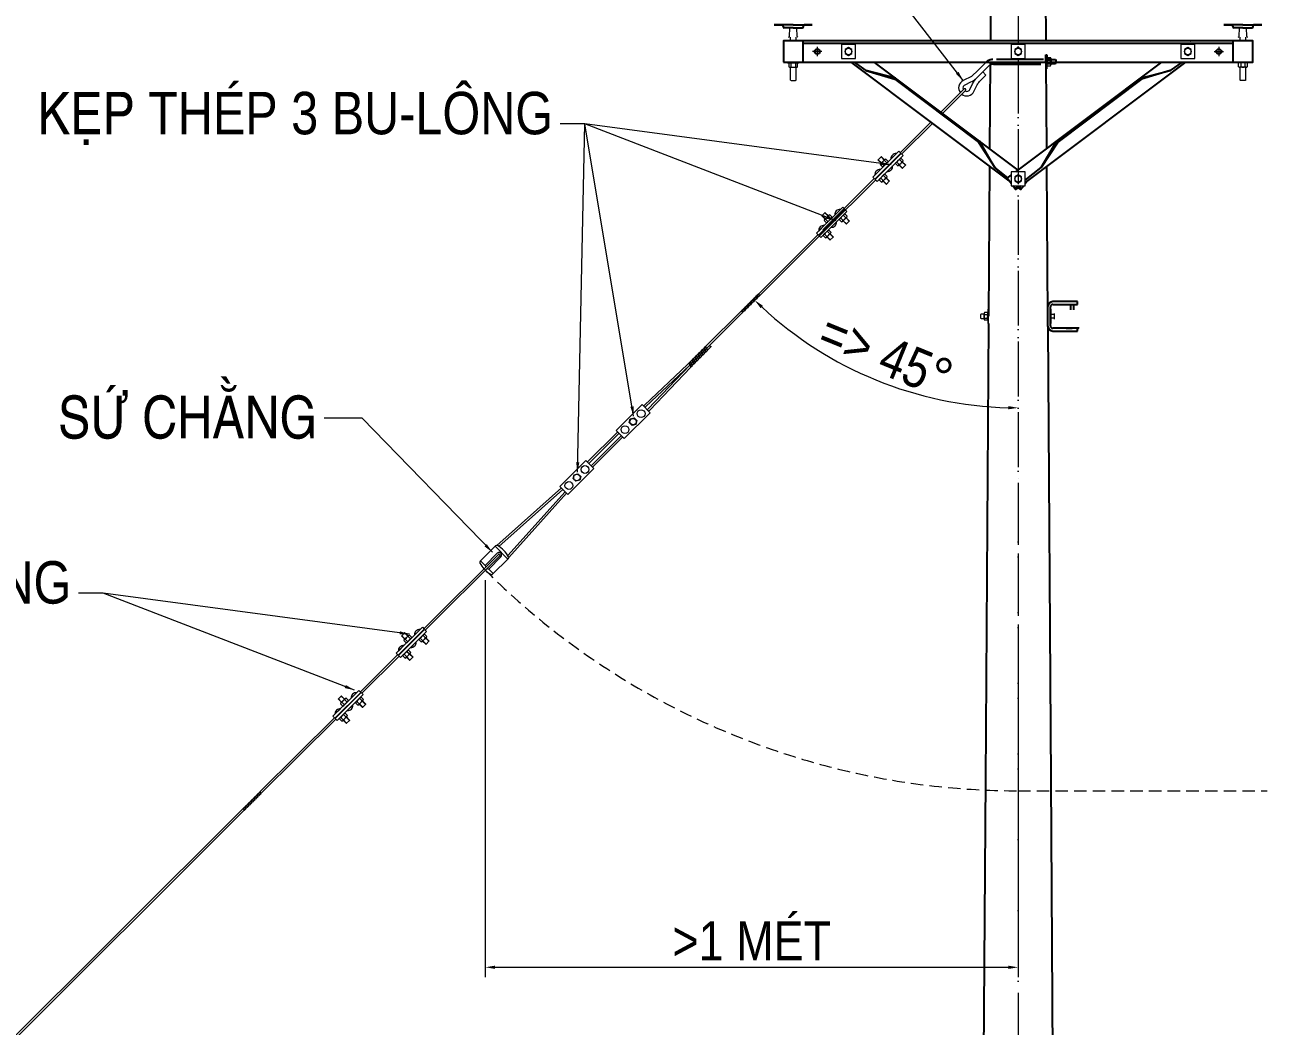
# Model space of a CAD drawing. Header units: millimetres. Extents: x -23083795 to 376618, y 113268 to 3804440.
# Drawn here: x 296974 to 298873, y 126188 to 127719 of the extents above; entities that cross this region are included whole.
import ezdxf

# ---------------------------------------------------------------- set-up
doc = ezdxf.new("R2010")
doc.units = ezdxf.units.MM
doc.header["$LTSCALE"] = 6
for name, pattern in [('ACAD_ISO02W100', [15, 12, -3]), ('ACAD_ISO10W100', [18, 12, -3, 0, -3]), ('HIDDEN2', [4.7625, 3.175, -1.5875])]:
    doc.linetypes.add(name, pattern=pattern)
for name, color, linetype, lineweight in [('Duongkhuat1', 3, 'ACAD_ISO02W100', 25), ('Netcoban', 4, 'Continuous', 25), ('NetminKhuat', 6, 'HIDDEN2', 0), ('Nettim', 1, 'ACAD_ISO10W100', 5), ('Netvua', 3, 'Continuous', 20)]:
    doc.layers.add(name, color=color, linetype=linetype, lineweight=lineweight)
doc.styles.get("Standard").update_dxf_attribs({"font": 'VHELVCN_1.TTF', "height": 60})
doc.dimstyles.new('ISO-15', dxfattribs={"dimtxt": 2.5, "dimasz": 15, "dimexe": 15, "dimexo": 15, "dimgap": 10, "dimtad": 1, "dimtoh": 1, "dimdec": 0, "dimlfac": 0.5, "dimrnd": 1, "dimtxsty": 'Standard', "dimcen": 25, "dimclrd": 7, "dimclre": 7, "dimadec": 0, "dimazin": 0, "dimtfac": 1, "dimtdec": 0, "dimtmove": 0, "dimatfit": 3, "dimfxl": 1, "dimlwd": 0, "dimlwe": 0, "dimarcsym": 0})

# ---------------------------------------------------------------- blocks, each defined once
blk = doc.blocks.new('*D289')
at = {"layer": 'Defpoints', "color": 0, "transparency": 16777216}
for p in [(298357.7, 127571.1), (298492.5, 127311), (298071.4, 127279.2), (298208.2, 127208.7), (298492.5, 127132.2)]:
    blk.add_point(p, dxfattribs=at)
at = {"layer": 'Netcoban', "color": 7, "lineweight": 0, "transparency": 16777216}
blk.add_arc((298492.5, 127708.6), 575.1, 227.0517, 268.5055, dxfattribs=at)
at = {"layer": 'Netcoban', "color": 7, "transparency": 16777216}
for points in [[(298099, 127285.8), (298102.4, 127289.5), (298089.8, 127298)], [(298477.5, 127136.2), (298477.5, 127131.2), (298492.5, 127133.5)]]:
    blk.add_solid(points, dxfattribs=at)
at = {"layer": 'Netcoban', "color": 0, "transparency": 16777216, "insert": (298290.4, 127213.8), "char_height": 60, "attachment_point": 5, "rotation": 337.7786}
blk.add_mtext('=> 45{\\fHelvetica Condensed|b0|i0|c0|p34;°}', dxfattribs=at)
blk = doc.blocks.new('*D290')
at = {"layer": 'Defpoints', "color": 0, "transparency": 16777216}
for p in [(297678, 126885.3), (298492.5, 126773.3), (298492.5, 126278.4)]:
    blk.add_point(p, dxfattribs=at)
at = {"layer": 'Netcoban', "color": 7, "lineweight": 0, "transparency": 16777216}
for p, q in [((297678, 126870.3), (297678, 126263.4)), ((298492.5, 126758.3), (298492.5, 126263.4)), ((297693, 126278.4), (298477.5, 126278.4))]:
    blk.add_line(p, q, dxfattribs=at)
at = {"layer": 'Netcoban', "color": 7, "transparency": 16777216}
for points in [[(297693, 126280.9), (297693, 126275.9), (297678, 126278.4)], [(298477.5, 126280.9), (298477.5, 126275.9), (298492.5, 126278.4)]]:
    blk.add_solid(points, dxfattribs=at)
at = {"layer": 'Netcoban', "color": 0, "transparency": 16777216, "insert": (298085.3, 126318.8), "char_height": 60, "attachment_point": 5}
blk.add_mtext('>1 MEÙT', dxfattribs=at)

msp = doc.modelspace()

# ---------------------------------------------------------------- linework, layer by layer
at = {"layer": 'Duongkhuat1'}
for p, q in [((298536.46893, 127666.94186), (298536.46893, 127662.51222)), ((298536.93212, 127668.43939), (298542.00236, 127668.43939)), ((298536.93212, 127665.44434), (298542.00236, 127665.44434)), ((298542.46554, 127666.94186), (298542.46554, 127661.79678))]:
    msp.add_line(p, q, dxfattribs=at)
for points in [[(298531.58313, 127665.90362), (298454.00256, 127665.90362, 0.1880429262), (298443.46873, 127661.79678, 0.1880429262)], [(298449.87674, 127657.71152, -0.1208314494), (298455.07694, 127658.98684), (298531.78306, 127658.98684)]]:
    msp.add_lwpolyline(points, format="xyb", dxfattribs=at)
for points in [[(298535.17203, 127661.79678), (298535.17203, 127673.25675), (298536.46893, 127673.25675), (298536.46893, 127661.79678)], [(298542.46554, 127665.90362), (298549.47756, 127665.90362), (298550.16924, 127665.21194), (298550.16924, 127661.79678)]]:
    msp.add_lwpolyline(points, dxfattribs=at)
for centre, radius, start, end in [((298539.12135, 127666.94186), 2.65242, 145.62619044, 214.37380956), ((298546.38382, 127662.44928), 9.91489, 162.41763101, 183.77338203), ((298539.81313, 127666.94186), 2.65242, 325.62619044, 34.37380956), ((298532.55066, 127662.44928), 9.91489, 356.22661797, 17.58236899)]:
    msp.add_arc(centre, radius, start, end, dxfattribs=at)
at = {"layer": 'Netcoban'}
for p, q in [((298451.43575, 127891.56367), (298450.12012, 127694.2192)), ((298533.57255, 127891.56367), (298534.88818, 127694.2192)), ((298148.82649, 127718.86679), (298119.86246, 127718.86679)), ((298119.86246, 127718.86679), (298132.39913, 127718.86679)), ((298133.26373, 127716.273), (298133.26373, 127718.86679)), ((298148.82649, 127718.86679), (298177.79052, 127718.86679)), ((298164.38926, 127716.273), (298164.38926, 127718.86679)), ((298177.79052, 127718.86679), (298165.25385, 127718.86679)), ((298807.21779, 127718.86679), (298819.75445, 127718.86679)), ((298836.18181, 127718.86679), (298807.21779, 127718.86679)), ((298820.61905, 127716.273), (298820.61905, 127718.86679)), ((298836.18181, 127718.86679), (298865.14584, 127718.86679)), ((298851.74458, 127716.273), (298851.74458, 127718.86679)), ((298865.14584, 127718.86679), (298852.60917, 127718.86679)), ((298148.82649, 127714.5438), (298134.99293, 127714.5438)), ((298148.82649, 127714.5438), (298162.66006, 127714.5438)), ((298836.18181, 127714.5438), (298822.34825, 127714.5438)), ((298836.18181, 127714.5438), (298850.01538, 127714.5438)), ((298163.95696, 127661.79678), (298163.95696, 127694.2192)), ((298163.95696, 127690.76081), (298821.05135, 127690.76081)), ((298821.05135, 127661.79678), (298821.05135, 127694.2192)), ((298241.70669, 127661.79678), (298259.9326, 127648.90689)), ((298449.90398, 127661.79678), (298449.02262, 127529.59395)), ((298535.10433, 127661.79678), (298535.98569, 127529.59395)), ((298743.30162, 127661.79678), (298725.07571, 127648.90689)), ((298448.84339, 127502.70969), (298447.3145, 127273.37618)), ((298476.91086, 127485.28784), (298457.06091, 127501.06065)), ((298503.31163, 127481.48501), (298527.94739, 127501.06065)), ((298536.16491, 127502.70969), (298537.6938, 127273.37618)), ((298487.31657, 127468.7753), (298492.21297, 127472.66599)), ((298497.69174, 127468.7753), (298494.40318, 127471.3884)), ((298537.6938, 127288.07434), (298537.6938, 127258.67801)), ((298542.01679, 127258.67801), (298542.01679, 127288.07434)), ((298583.08519, 127295.85572), (298545.47518, 127295.85572)), ((298545.47518, 127291.53273), (298583.08519, 127291.53273)), ((298583.08519, 127291.53273), (298583.08519, 127295.85572)), ((298583.08519, 127291.53273), (298583.08519, 127292.82963)), ((298447.24245, 127262.5687), (298442.59437, 126565.35624)), ((298537.80035, 127257.39476), (298542.41394, 126565.35624)), ((298583.08519, 127255.21962), (298545.47518, 127255.21962)), ((298545.47518, 127250.89663), (298583.08519, 127250.89663)), ((298565.79324, 127255.65192), (298565.79324, 127256.66517)), ((298566.22553, 127255.21962), (298575.30381, 127255.21962)), ((298584.38209, 127255.21962), (298575.30381, 127255.21962)), ((298583.08519, 127250.89663), (298583.08519, 127255.21962)), ((298583.08519, 127255.21962), (298583.08519, 127253.92273)), ((298584.81439, 127255.65192), (298584.81439, 127256.66517)), ((298442.59437, 126565.35624), (298416.85184, 122703.97634)), ((298542.41394, 126565.35624), (298568.15647, 122703.97634))]:
    msp.add_line(p, q, dxfattribs=at)
msp.add_lwpolyline([(298133.69603, 127661.79678), (298851.31228, 127661.79678), (298851.31228, 127694.2192), (298133.69603, 127694.2192)], close=True, dxfattribs=at)
for points in [[(298229.5223, 127694.2192), (298229.2341, 127694.43535), (298229.07199, 127694.2192)], [(298755.48601, 127694.2192), (298755.77421, 127694.43535), (298755.93632, 127694.2192)], [(298236.72728, 127661.79678), (298478.60883, 127480.38561)], [(298492.50415, 127496.98281), (298272.75219, 127661.79678)], [(298488.90166, 127494.28094), (298712.25612, 127661.79678)], [(298748.28103, 127661.79678), (298503.31163, 127478.06973)], [(298305.31871, 127637.37189), (298259.9326, 127648.90689), (298304.02181, 127635.64269), (298431.9823, 127539.67233), (298457.06091, 127501.06065), (298433.2792, 127541.40152)], [(298679.6896, 127637.37189), (298725.07571, 127648.90689), (298680.98649, 127635.64269), (298553.02601, 127539.67233), (298527.94739, 127501.06065), (298551.72911, 127541.40152)], [(298481.69668, 127476.26848), (298475.6445, 127484.33806), (298481.69668, 127488.8772)], [(298496.10665, 127472.66599), (298488.61346, 127467.0461), (298484.39855, 127472.66599)], [(298492.50415, 127469.96412), (298496.39484, 127467.0461), (298500.60976, 127472.66599)], [(298503.31163, 127476.26848), (298506.39948, 127480.38561)], [(298572.71002, 127291.53273), (298572.71002, 127283.33536)], [(298577.89761, 127283.33536), (298577.89761, 127291.53273)]]:
    msp.add_lwpolyline(points, dxfattribs=at)
for centre in [(298185.5719, 127678.00799), (298799.4364, 127678.00799)]:
    msp.add_circle(centre, 3.89069, dxfattribs=at)
for centre, radius, start, end in [((298134.99293, 127716.273), 1.7292, 180, 270), ((298162.66006, 127716.273), 1.7292, 270, 0), ((298822.34825, 127716.273), 1.7292, 180, 270), ((298850.01538, 127716.273), 1.7292, 270, 0), ((298545.47518, 127288.07434), 7.78138, 90, 180), ((298545.47518, 127288.07434), 3.45839, 90, 180), ((298545.47518, 127258.67801), 7.78138, 180, 270), ((298545.47518, 127258.67801), 3.45839, 180, 270), ((298566.22553, 127255.65192), 0.4323, 180, 270), ((298584.38209, 127255.65192), 0.4323, 270, 0)]:
    msp.add_arc(centre, radius, start, end, dxfattribs=at)
at = {"layer": 'NetminKhuat'}
msp.add_line((298492.50415, 126548.21527), (298873.2558, 126548.21527), dxfattribs=at)
msp.add_arc((298492.50415, 127700.78114), 1152.56586, 224.89811923, 270, dxfattribs=at)
at = {"layer": 'Nettim'}
for p, q in [((298492.50415, 128099.7869), (298492.50415, 126522.13251)), ((298492.50415, 127979.74282), (298492.50415, 127022.30243)), ((298192.73572, 127678.00799), (298178.40809, 127678.00799)), ((298185.5719, 127685.1718), (298185.5719, 127670.84417)), ((298792.27259, 127678.00799), (298806.60022, 127678.00799)), ((298799.4364, 127685.1718), (298799.4364, 127670.84417)), ((298492.50415, 126995.93219), (298492.50415, 122478.02043))]:
    msp.add_line(p, q, dxfattribs=at)
at = {"layer": 'Netvua'}
for p, q in [((298142.99185, 127701.18871), (298143.39523, 127714.5438)), ((298144.5035, 127694.2192), (298144.5035, 127699.93096)), ((298153.14948, 127694.2192), (298153.14948, 127699.93096)), ((298154.66114, 127701.18871), (298154.25775, 127714.5438)), ((298830.34717, 127701.18871), (298830.75055, 127714.5438)), ((298831.85883, 127694.2192), (298831.85883, 127699.93096)), ((298840.5048, 127694.2192), (298840.5048, 127699.93096)), ((298842.01646, 127701.18871), (298841.61308, 127714.5438)), ((298142.13058, 127660.06758), (298142.13058, 127654.88)), ((298143.80456, 127660.93218), (298153.84843, 127660.93218)), ((298145.47854, 127654.88), (298145.47854, 127660.06758)), ((298152.17445, 127660.06758), (298152.17445, 127654.88)), ((298155.5224, 127654.88), (298155.5224, 127660.06758)), ((298536.46893, 127661.79678), (298536.46893, 127657.9567)), ((298536.93212, 127659.45423), (298542.00236, 127659.45423)), ((298542.46554, 127661.79678), (298542.46554, 127657.9567)), ((298829.4859, 127654.88), (298829.4859, 127660.06758)), ((298841.20375, 127660.93218), (298831.15988, 127660.93218)), ((298832.83386, 127660.06758), (298832.83386, 127654.88)), ((298839.52977, 127654.88), (298839.52977, 127660.06758)), ((298842.87773, 127660.06758), (298842.87773, 127654.88)), ((298143.80456, 127654.0154), (298153.84843, 127654.0154)), ((298144.5035, 127634.56195), (298144.5035, 127654.0154)), ((298153.14948, 127634.56195), (298153.14948, 127654.0154)), ((298443.38653, 127642.17028), (298438.49562, 127647.06119)), ((298536.93212, 127656.45917), (298542.00236, 127656.45917)), ((298841.20375, 127654.0154), (298831.15988, 127654.0154)), ((298831.85883, 127634.56195), (298831.85883, 127654.0154)), ((298840.5048, 127634.56195), (298840.5048, 127654.0154)), ((298144.5035, 127634.56195), (298145.3681, 127633.69735)), ((298145.3681, 127633.69735), (298152.28489, 127633.69735)), ((298153.14948, 127634.56195), (298152.28489, 127633.69735)), ((298374.57722, 127585.42801), (298410.14638, 127620.85171)), ((298831.85883, 127634.56195), (298832.72342, 127633.69735)), ((298839.64021, 127633.69735), (298832.72342, 127633.69735)), ((298840.5048, 127634.56195), (298839.64021, 127633.69735)), ((298412.28176, 127618.70756), (298377.02339, 127583.59338)), ((298312.34801, 127523.45328), (298359.10181, 127570.01588)), ((298361.54798, 127568.18125), (298314.48339, 127521.30913)), ((298270.31836, 127486.01497), (298310.1383, 127525.67207)), ((298310.1383, 127525.67207), (298313.18884, 127522.609)), ((298313.18884, 127522.609), (298273.36891, 127482.9519)), ((298273.81138, 127482.50762), (298313.63131, 127522.16471)), ((298316.68186, 127519.10164), (298276.86192, 127479.44455)), ((298278.70897, 127512.06458), (298278.71022, 127512.67594)), ((298283.324, 127507.4306), (298278.70897, 127512.06458)), ((298278.71022, 127512.67594), (298282.99852, 127516.9467)), ((298278.71022, 127512.67594), (298283.63031, 127507.73565)), ((298288.9577, 127513.04125), (298282.59122, 127506.70081)), ((298283.60988, 127516.94545), (298282.99852, 127516.9467)), ((298282.99852, 127516.9467), (298287.91861, 127512.00641)), ((298283.60988, 127516.94545), (298288.22492, 127512.31147)), ((298287.557, 127503.83682), (298283.97915, 127507.42936)), ((298293.18924, 127508.79233), (298286.82277, 127502.45189)), ((298291.80131, 127508.06378), (298288.22347, 127511.65632)), ((298293.92347, 127510.17726), (298290.34563, 127513.7698)), ((298304.94206, 127506.75615), (298308.51991, 127503.16361)), ((298305.67629, 127508.14108), (298312.04277, 127514.48152)), ((298307.06422, 127508.86963), (298310.64207, 127505.27709)), ((298309.90784, 127503.89216), (298316.27432, 127510.2326)), ((298311.30854, 127513.09659), (298314.88639, 127509.50405)), ((298313.4307, 127515.21007), (298317.00854, 127511.61753)), ((298313.63131, 127522.16471), (298316.68186, 127519.10164)), ((298320.15532, 127504.25747), (298315.23523, 127509.19776)), ((298315.54154, 127509.50281), (298320.15657, 127504.86883)), ((298281.94036, 127497.58944), (298273.45173, 127489.13552)), ((298281.05636, 127483.62184), (298287.42284, 127489.96228)), ((298285.43484, 127501.72334), (298281.85699, 127505.31588)), ((298286.68861, 127488.57734), (298290.26646, 127484.9848)), ((298288.81077, 127490.69082), (298292.38862, 127487.09828)), ((298292.30525, 127494.82472), (298300.79388, 127503.27864)), ((298315.25565, 127499.98796), (298310.64062, 127504.62194)), ((298315.86702, 127499.9867), (298310.94693, 127504.92699)), ((298315.25565, 127499.98796), (298315.86702, 127499.9867)), ((298320.15532, 127504.25747), (298315.86702, 127499.9867)), ((298320.15657, 127504.86883), (298320.15532, 127504.25747)), ((298194.0511, 127405.65139), (298272.52245, 127483.80184)), ((298274.65783, 127481.65769), (298196.19313, 127403.51385)), ((298273.36891, 127482.9519), (298270.31836, 127486.01497)), ((298276.86192, 127479.44455), (298273.81138, 127482.50762)), ((298280.32214, 127482.2369), (298283.89998, 127478.64436)), ((298282.44429, 127484.35038), (298286.02214, 127480.75784)), ((298285.28791, 127479.37291), (298291.65439, 127485.71335)), ((298290.63573, 127475.46871), (298286.02069, 127480.10269)), ((298291.24709, 127475.46746), (298286.327, 127480.40775)), ((298295.53539, 127479.73822), (298290.6153, 127484.67851)), ((298290.63573, 127475.46871), (298291.24709, 127475.46746)), ((298290.92161, 127484.98357), (298295.53664, 127480.34958)), ((298295.53539, 127479.73822), (298291.24709, 127475.46746)), ((298295.53664, 127480.34958), (298295.53539, 127479.73822)), ((298184.55235, 127400.5997), (298224.37229, 127440.25679)), ((298227.42283, 127437.19372), (298187.6029, 127397.53663)), ((298188.04536, 127397.09234), (298227.8653, 127436.74943)), ((298230.91584, 127433.68636), (298191.09591, 127394.02927)), ((298192.94421, 127427.26066), (298197.23251, 127431.53143)), ((298197.84387, 127431.53018), (298197.23251, 127431.53143)), ((298197.23251, 127431.53143), (298202.1526, 127426.59114)), ((298197.84387, 127431.53018), (298202.4589, 127426.89619)), ((298224.37229, 127440.25679), (298227.42283, 127437.19372)), ((298227.8653, 127436.74943), (298230.91584, 127433.68636)), ((298196.17435, 127412.17417), (298187.68571, 127403.72025)), ((298192.94296, 127426.6493), (298192.94421, 127427.26066)), ((298197.55799, 127422.01532), (298192.94296, 127426.6493)), ((298192.94421, 127427.26066), (298197.8643, 127422.32037)), ((298199.66883, 127416.30806), (298196.09098, 127419.9006)), ((298203.19168, 127427.62598), (298196.82521, 127421.28554)), ((298201.79099, 127418.42154), (298198.21314, 127422.01408)), ((298207.42323, 127423.37705), (298201.05676, 127417.03661)), ((298206.0353, 127422.6485), (298202.45746, 127426.24104)), ((298208.15746, 127424.76198), (298204.57961, 127428.35452)), ((298206.53924, 127409.40944), (298215.02787, 127417.86336)), ((298219.17605, 127421.34087), (298222.7539, 127417.74833)), ((298219.91028, 127422.72581), (298226.27675, 127429.06624)), ((298221.29821, 127423.45435), (298224.87606, 127419.86181)), ((298224.14183, 127418.47688), (298230.5083, 127424.81732)), ((298229.48964, 127414.57268), (298224.87461, 127419.20666)), ((298230.101, 127414.57143), (298225.18092, 127419.51172)), ((298225.54253, 127427.68131), (298229.12037, 127424.08877)), ((298227.66469, 127429.79479), (298231.24253, 127426.20225)), ((298234.3893, 127418.84219), (298229.46922, 127423.78248)), ((298229.48964, 127414.57268), (298230.101, 127414.57143)), ((298229.77552, 127424.08754), (298234.39056, 127419.45355)), ((298234.3893, 127418.84219), (298230.101, 127414.57143)), ((298234.39056, 127419.45355), (298234.3893, 127418.84219)), ((298095.43509, 127307.4244), (298186.76357, 127398.3794)), ((298097.00738, 127304.71829), (298196.1942, 127403.4995)), ((298187.6029, 127397.53663), (298184.55235, 127400.5997)), ((298191.09591, 127394.02927), (298188.04536, 127397.09234)), ((298194.55612, 127396.82163), (298198.13397, 127393.22909)), ((298195.29035, 127398.20656), (298201.65683, 127404.547)), ((298196.67828, 127398.93511), (298200.25613, 127395.34257)), ((298199.5219, 127393.95763), (298205.88838, 127400.29807)), ((298204.86971, 127390.05343), (298200.25468, 127394.68742)), ((298205.48108, 127390.05218), (298200.56099, 127394.99247)), ((298200.9226, 127403.16207), (298204.50045, 127399.56953)), ((298203.04476, 127405.27555), (298206.62261, 127401.68301)), ((298209.76938, 127394.32295), (298204.84929, 127399.26324)), ((298205.1556, 127399.56829), (298209.77063, 127394.93431)), ((298209.76938, 127394.32295), (298205.48108, 127390.05218)), ((298209.77063, 127394.93431), (298209.76938, 127394.32295)), ((298204.86971, 127390.05343), (298205.48108, 127390.05218)), ((298083.94857, 127295.98485), (298085.93977, 127297.96791)), ((298085.92348, 127297.99625), (298087.45963, 127295.32293)), ((298086.24587, 127298.27276), (298088.23707, 127300.25582)), ((298086.29831, 127298.21163), (298087.83445, 127295.53832)), ((298089.80936, 127297.54971), (298087.81816, 127295.56666)), ((298088.22079, 127300.28416), (298089.75693, 127297.61084)), ((298088.54318, 127300.56067), (298090.53437, 127302.54373)), ((298088.59561, 127300.49954), (298090.13175, 127297.82623)), ((298092.10667, 127299.83762), (298090.11547, 127297.85457)), ((298090.51809, 127302.57207), (298092.05423, 127299.89875)), ((298090.84048, 127302.84858), (298092.83168, 127304.83164)), ((298090.89291, 127302.78745), (298092.42906, 127300.11413)), ((298094.40397, 127302.12553), (298092.41277, 127300.14248)), ((298092.81539, 127304.85998), (298094.35154, 127302.18666)), ((298093.13778, 127305.13649), (298095.12898, 127307.11955)), ((298093.13778, 127305.13649), (298095.12898, 127307.11955)), ((298093.19022, 127305.07536), (298094.72636, 127302.40204)), ((298096.70127, 127304.41344), (298094.71008, 127302.43038)), ((298095.1127, 127307.14789), (298096.64884, 127304.47457)), ((298095.48752, 127307.36327), (298097.02367, 127304.68995)), ((298014.70286, 127227.02232), (298069.85864, 127281.95254)), ((298016.28036, 127224.30714), (298071.43905, 127279.24026)), ((298069.84235, 127281.98089), (298071.3785, 127279.30757)), ((298070.16475, 127282.2574), (298072.15594, 127284.24045)), ((298070.21718, 127282.19627), (298071.75332, 127279.52295)), ((298073.72824, 127281.53435), (298071.73704, 127279.55129)), ((298073.72824, 127281.53435), (298071.73704, 127279.55129)), ((298072.13966, 127284.26879), (298073.6758, 127281.59548)), ((298072.46205, 127284.54531), (298074.45325, 127286.52836)), ((298072.51448, 127284.48418), (298074.05063, 127281.81086)), ((298076.02554, 127283.82226), (298074.03434, 127281.8392)), ((298074.43696, 127286.5567), (298075.97311, 127283.88339)), ((298074.75935, 127286.83322), (298076.75055, 127288.81627)), ((298074.81179, 127286.77209), (298076.34793, 127284.09877)), ((298078.32284, 127286.11017), (298076.33165, 127284.12711)), ((298076.73427, 127288.84461), (298078.27041, 127286.1713)), ((298077.05666, 127289.12113), (298079.04785, 127291.10418)), ((298077.10909, 127289.05999), (298078.64523, 127286.38668)), ((298080.62015, 127288.39808), (298078.62895, 127286.41502)), ((298079.03157, 127291.13252), (298080.56771, 127288.45921)), ((298079.35396, 127291.40904), (298081.34516, 127293.39209)), ((298079.40639, 127291.3479), (298080.94254, 127288.67459)), ((298082.91745, 127290.68598), (298080.92625, 127288.70293)), ((298081.32887, 127293.42043), (298082.86502, 127290.74712)), ((298081.65126, 127293.69695), (298083.64246, 127295.68)), ((298081.7037, 127293.63581), (298083.23984, 127290.9625)), ((298085.21475, 127292.97389), (298083.22356, 127290.99084)), ((298083.62618, 127295.70834), (298085.16232, 127293.03503)), ((298084.001, 127295.92372), (298085.53715, 127293.25041)), ((298087.51206, 127295.2618), (298085.52086, 127293.27875)), ((298445.58531, 127279.36629), (298440.91648, 127279.36629)), ((298435.93063, 127276.83457), (298435.23895, 127276.14289)), ((298435.93063, 127269.91779), (298435.23895, 127270.60946)), ((298440.48418, 127268.8836), (298440.48418, 127277.86876)), ((298440.91648, 127276.37123), (298445.58531, 127276.37123)), ((298440.91648, 127270.38112), (298440.91648, 127270.38112)), ((298440.91648, 127270.38112), (298445.58531, 127270.38112)), ((298445.58531, 127267.38607), (298440.91648, 127267.38607)), ((298446.01761, 127268.8836), (298446.01761, 127277.86876)), ((298547.63668, 127276.37123), (298543.31369, 127276.37123)), ((298547.63668, 127270.38112), (298543.31369, 127270.38112)), ((298547.63668, 127270.38112), (298547.63668, 127270.38112)), ((298548.06898, 127268.8836), (298548.06898, 127277.86876)), ((298007.81095, 127220.15859), (298009.80214, 127222.14165)), ((298009.78586, 127222.16999), (298012.89471, 127216.75973)), ((298010.10825, 127222.4465), (298012.09945, 127224.42956)), ((298010.16068, 127222.38537), (298013.26954, 127216.97511)), ((298011.68576, 127219.73133), (298013.66595, 127221.70342)), ((298012.08316, 127224.4579), (298015.19202, 127219.04764)), ((298012.40555, 127224.73441), (298014.39675, 127226.71747)), ((298012.45799, 127224.67328), (298015.56684, 127219.26302)), ((298013.98306, 127222.01923), (298015.96325, 127223.99133)), ((298014.38047, 127226.74581), (298017.48932, 127221.33555)), ((298014.75529, 127226.96119), (298017.86414, 127221.55093)), ((298017.8397, 127221.59347), (298022.98606, 127226.71879)), ((297989.43252, 127201.85532), (297991.42371, 127203.83837)), ((297991.40743, 127203.86671), (297994.51628, 127198.45645)), ((297991.72982, 127204.14323), (297993.72102, 127206.12628)), ((297991.78225, 127204.0821), (297994.8911, 127198.67184)), ((297993.30732, 127201.42805), (297995.28752, 127203.40015)), ((297993.70473, 127206.15462), (297996.81358, 127200.74436)), ((297994.02712, 127206.43114), (297996.01832, 127208.41419)), ((297994.07956, 127206.37001), (297997.18841, 127200.95975)), ((297995.60463, 127203.71596), (297997.58482, 127205.68805)), ((297996.00204, 127208.44253), (297999.11089, 127203.03227)), ((297996.32443, 127208.71905), (297998.31563, 127210.7021)), ((297996.37686, 127208.65792), (297999.48571, 127203.24765)), ((297997.16396, 127201.00229), (297999.14432, 127202.97455)), ((297997.90193, 127206.00387), (297999.88212, 127207.97596)), ((297998.29934, 127210.73044), (298001.40819, 127205.32018)), ((297998.62173, 127211.00696), (298000.61293, 127212.99001)), ((297998.67416, 127210.94582), (298001.78302, 127205.53556)), ((297999.46127, 127203.2902), (298001.44162, 127205.26246)), ((298000.19924, 127208.29178), (298002.17943, 127210.26387)), ((298000.59664, 127213.01835), (298003.7055, 127207.60809)), ((298000.91904, 127213.29487), (298002.91023, 127215.27792)), ((298000.97147, 127213.23373), (298004.08032, 127207.82347)), ((298001.75857, 127205.57811), (298003.73893, 127207.55036)), ((298002.49654, 127210.57969), (298004.47673, 127212.55178)), ((298002.89395, 127215.30626), (298006.0028, 127209.896)), ((298003.21634, 127215.58277), (298005.20754, 127217.56583)), ((298003.26877, 127215.52164), (298006.37762, 127210.11138)), ((298004.05587, 127207.86602), (298006.03623, 127209.83827)), ((298004.79384, 127212.8676), (298006.77403, 127214.83969)), ((298005.19125, 127217.59417), (298008.3001, 127212.18391)), ((298005.51364, 127217.87068), (298007.50484, 127219.85374)), ((298005.56608, 127217.80955), (298008.67493, 127212.39929)), ((298006.35318, 127210.15392), (298008.33354, 127212.12618)), ((298007.09115, 127215.15551), (298009.07134, 127217.1276)), ((298007.48856, 127219.88208), (298010.59741, 127214.47182)), ((298007.86338, 127220.09746), (298010.97223, 127214.6872)), ((298008.65048, 127212.44183), (298010.63084, 127214.41409)), ((298009.38845, 127217.44342), (298011.36864, 127219.41551)), ((298010.94779, 127214.72974), (298012.92814, 127216.702)), ((298013.24509, 127217.01765), (298015.22545, 127218.98991)), ((298015.54239, 127219.30556), (298017.52275, 127221.27782)), ((297921.64207, 127137.77768), (297987.18368, 127199.66723)), ((297923.61195, 127135.48444), (297990.32196, 127198.4549)), ((297927.07867, 127132.00349), (297990.32196, 127198.4549)), ((297929.36382, 127130.02423), (297991.52142, 127195.31168)), ((297988.18866, 127200.59695), (297989.13357, 127201.538)), ((297989.11012, 127201.57881), (297992.21898, 127196.16855)), ((297989.48495, 127201.79419), (297992.5938, 127196.38393)), ((297990.32196, 127198.4549), (297990.69291, 127198.82433)), ((297990.32196, 127198.4549), (297990.69291, 127198.82433)), ((297991.01002, 127199.14014), (297992.99021, 127201.11224)), ((297991.89097, 127195.75086), (297992.25241, 127196.11082)), ((297992.45526, 127196.31284), (297993.40017, 127197.25388)), ((297992.56936, 127196.42647), (297994.54971, 127198.39873)), ((297994.86666, 127198.71438), (297996.84702, 127200.68664)), ((297877.89322, 127098.68821), (297917.71315, 127138.3453)), ((297917.71315, 127138.3453), (297929.91534, 127126.09302)), ((297919.90623, 127136.14322), (297920.31026, 127136.5456)), ((297922.03953, 127134.00116), (297922.44356, 127134.40354)), ((297925.58896, 127130.43716), (297925.99299, 127130.83954)), ((297927.72226, 127128.2951), (297928.12629, 127128.69748)), ((297929.91534, 127126.09302), (297890.0954, 127086.43592)), ((297898.11511, 127110.85212), (297899.67732, 127116.63493)), ((297902.34207, 127106.6078), (297898.11511, 127110.85212)), ((297899.67732, 127116.63493), (297905.46648, 127118.17343)), ((297908.13124, 127108.1463), (297902.34207, 127106.6078)), ((297905.46648, 127118.17343), (297909.69344, 127113.92911)), ((297909.69344, 127113.92911), (297908.13124, 127108.1463)), ((297834.14022, 127050.72794), (297880.0863, 127096.48613)), ((297836.27352, 127048.58589), (297882.2196, 127094.34407)), ((297839.82295, 127045.02188), (297885.76902, 127090.78007)), ((297841.95624, 127042.87982), (297887.90232, 127088.63801)), ((297877.89322, 127098.68821), (297890.0954, 127086.43592)), ((297792.12721, 127013.27293), (297831.94714, 127052.93003)), ((297831.94714, 127052.93003), (297844.14932, 127040.67774)), ((297844.14932, 127040.67774), (297804.32939, 127001.02065)), ((297813.9113, 127031.21965), (297819.70047, 127032.75815)), ((297819.70047, 127032.75815), (297823.92743, 127028.51383)), ((297804.32939, 127001.02065), (297792.12721, 127013.27293)), ((297812.3491, 127025.43684), (297813.9113, 127031.21965)), ((297816.57606, 127021.19252), (297812.3491, 127025.43684)), ((297822.36522, 127022.73102), (297816.57606, 127021.19252)), ((297823.92743, 127028.51383), (297822.36522, 127022.73102)), ((297794.31049, 127011.08069), (297695.70945, 126923.13555)), ((297796.45358, 127008.92879), (297698.66493, 126921.67017)), ((297800.00301, 127005.36479), (297712.34441, 126907.93453)), ((297802.14611, 127003.21289), (297713.79766, 126904.97306)), ((297670.21075, 126899.17642), (297693.53256, 126922.40285)), ((297693.03744, 126921.90976), (297712.56093, 126902.3061)), ((297583.99078, 126795.92079), (297698.04069, 126909.5043)), ((297700.17608, 126907.36015), (297586.12616, 126793.77664)), ((297670.70586, 126899.66951), (297677.741, 126892.60548)), ((297696.31368, 126911.13997), (297677.73781, 126892.60229)), ((297701.80466, 126905.62644), (297683.18837, 126887.13574)), ((297713.05605, 126902.79919), (297689.73424, 126879.57276)), ((297683.18837, 126887.13574), (297690.22935, 126880.06585)), ((297541.96676, 126758.47683), (297581.78669, 126798.13392)), ((297584.83724, 126795.07085), (297545.0173, 126755.41376)), ((297545.45977, 126754.96948), (297585.2797, 126794.62657)), ((297588.33025, 126791.5635), (297548.51032, 126751.9064)), ((297550.35736, 126784.52644), (297550.35861, 126785.1378)), ((297550.35861, 126785.1378), (297554.64692, 126789.40856)), ((297550.35861, 126785.1378), (297555.2787, 126780.19751)), ((297560.60609, 126785.50311), (297554.23961, 126779.16267)), ((297555.25828, 126789.40731), (297554.64692, 126789.40856)), ((297554.64692, 126789.40856), (297559.567, 126784.46827)), ((297555.25828, 126789.40731), (297559.87331, 126784.77333)), ((297565.57187, 126782.63912), (297561.99402, 126786.23166)), ((297577.32469, 126780.60294), (297583.69116, 126786.94338)), ((297581.78669, 126798.13392), (297584.83724, 126795.07085)), ((297582.95693, 126785.55845), (297586.53478, 126781.96591)), ((297585.07909, 126787.67193), (297588.65694, 126784.07939)), ((297585.2797, 126794.62657), (297588.33025, 126791.5635)), ((297553.58876, 126770.0513), (297545.10012, 126761.59738)), ((297554.97239, 126779.89245), (297550.35736, 126784.52644)), ((297557.08323, 126774.1852), (297553.50539, 126777.77774)), ((297559.20539, 126776.29868), (297555.62755, 126779.89122)), ((297564.83764, 126781.25418), (297558.47116, 126774.91374)), ((297563.44971, 126780.52564), (297559.87186, 126784.11818)), ((297563.95364, 126767.28658), (297572.44228, 126775.7405)), ((297576.59046, 126779.21801), (297580.16831, 126775.62547)), ((297578.71262, 126781.33149), (297582.29046, 126777.73895)), ((297581.55624, 126776.35401), (297587.92271, 126782.69445)), ((297586.90405, 126772.44981), (297582.28902, 126777.0838)), ((297587.51541, 126772.44856), (297582.59532, 126777.38885)), ((297591.80371, 126776.71933), (297586.88362, 126781.65962)), ((297586.90405, 126772.44981), (297587.51541, 126772.44856)), ((297587.18993, 126781.96467), (297591.80496, 126777.33069)), ((297591.80371, 126776.71933), (297587.51541, 126772.44856)), ((297591.80496, 126777.33069), (297591.80371, 126776.71933)), ((297487.14568, 126699.47215), (297544.17076, 126756.26378)), ((297546.30614, 126754.11963), (297489.28106, 126697.328)), ((297545.0173, 126755.41376), (297541.96676, 126758.47683)), ((297548.51032, 126751.9064), (297545.45977, 126754.96948)), ((297551.97053, 126754.69876), (297555.54838, 126751.10622)), ((297552.70476, 126756.08369), (297559.07123, 126762.42413)), ((297554.09269, 126756.81224), (297557.67054, 126753.2197)), ((297556.93631, 126751.83477), (297563.30278, 126758.17521)), ((297562.28412, 126747.93057), (297557.66909, 126752.56455)), ((297562.89548, 126747.92932), (297557.9754, 126752.86961)), ((297558.33701, 126761.0392), (297561.91485, 126757.44666)), ((297560.45916, 126763.15268), (297564.03701, 126759.56014)), ((297567.18378, 126752.20008), (297562.2637, 126757.14037)), ((297562.28412, 126747.93057), (297562.89548, 126747.92932)), ((297562.57, 126757.44543), (297567.18504, 126752.81144)), ((297567.18378, 126752.20008), (297562.89548, 126747.92932)), ((297567.18504, 126752.81144), (297567.18378, 126752.20008)), ((297445.12187, 126662.02798), (297484.9418, 126701.68508)), ((297487.99235, 126698.622), (297448.17241, 126658.96491)), ((297448.61488, 126658.52063), (297488.43481, 126698.17772)), ((297491.48536, 126695.11465), (297451.66543, 126655.45755)), ((297453.51372, 126688.68895), (297457.80202, 126692.95971)), ((297458.41339, 126692.95846), (297457.80202, 126692.95971)), ((297457.80202, 126692.95971), (297462.72211, 126688.01942)), ((297458.41339, 126692.95846), (297463.02842, 126688.32448)), ((297468.72698, 126686.19027), (297465.14913, 126689.78281)), ((297480.4798, 126684.15409), (297486.84627, 126690.49453)), ((297484.9418, 126701.68508), (297487.99235, 126698.622)), ((297488.2342, 126691.22308), (297491.81205, 126687.63054)), ((297488.43481, 126698.17772), (297491.48536, 126695.11465)), ((297456.74386, 126673.60245), (297448.25523, 126665.14853)), ((297453.51247, 126688.07759), (297453.51372, 126688.68895)), ((297458.1275, 126683.4436), (297453.51247, 126688.07759)), ((297453.51372, 126688.68895), (297458.43381, 126683.74866)), ((297460.23834, 126677.73635), (297456.6605, 126681.32889)), ((297463.7612, 126689.05426), (297457.39472, 126682.71382)), ((297462.3605, 126679.84983), (297458.78265, 126683.44237)), ((297467.99275, 126684.80534), (297461.62627, 126678.4649)), ((297466.60482, 126684.07679), (297463.02697, 126687.66933)), ((297467.10875, 126670.83773), (297475.59739, 126679.29165)), ((297479.74557, 126682.76916), (297483.32341, 126679.17662)), ((297481.86773, 126684.88264), (297485.44557, 126681.2901)), ((297484.71134, 126679.90516), (297491.07782, 126686.2456)), ((297490.05916, 126676.00096), (297485.44412, 126680.63495)), ((297490.67052, 126675.99971), (297485.75043, 126680.94)), ((297486.11204, 126689.1096), (297489.68989, 126685.51706)), ((297494.95882, 126680.27048), (297490.03873, 126685.21077)), ((297490.05916, 126676.00096), (297490.67052, 126675.99971)), ((297490.34504, 126685.51582), (297494.96007, 126680.88184)), ((297494.95882, 126680.27048), (297490.67052, 126675.99971)), ((297494.96007, 126680.88184), (297494.95882, 126680.27048)), ((297333.56238, 126546.51761), (297447.32565, 126659.81515)), ((297449.46103, 126657.671), (297335.13446, 126543.81246)), ((297448.17241, 126658.96491), (297445.12187, 126662.02798)), ((297451.66543, 126655.45755), (297448.61488, 126658.52063)), ((297455.12564, 126658.24991), (297458.70349, 126654.65737)), ((297455.85987, 126659.63484), (297462.22634, 126665.97528)), ((297457.2478, 126660.36339), (297460.82565, 126656.77085)), ((297460.09142, 126655.38592), (297466.45789, 126661.72636)), ((297465.43923, 126651.48172), (297460.8242, 126656.1157)), ((297466.05059, 126651.48047), (297461.1305, 126656.42076)), ((297461.49212, 126664.59035), (297465.06996, 126660.99781)), ((297463.61427, 126666.70383), (297467.19212, 126663.11129)), ((297470.33889, 126655.75123), (297465.41881, 126660.69152)), ((297465.72511, 126660.99658), (297470.34015, 126656.36259)), ((297470.33889, 126655.75123), (297466.05059, 126651.48047)), ((297470.34015, 126656.36259), (297470.33889, 126655.75123)), ((297465.43923, 126651.48172), (297466.05059, 126651.48047)), ((297324.37378, 126537.36548), (297326.36498, 126539.34853)), ((297326.34869, 126539.37687), (297327.88484, 126536.70356)), ((297326.67108, 126539.65339), (297328.66228, 126541.63644)), ((297326.72352, 126539.59225), (297328.25966, 126536.91894)), ((297330.23457, 126538.93033), (297328.24338, 126536.94728)), ((297328.646, 126541.66478), (297330.18214, 126538.99147)), ((297328.96839, 126541.94129), (297330.95959, 126543.92435)), ((297329.02082, 126541.88016), (297330.55697, 126539.20685)), ((297332.53188, 126541.21824), (297330.54068, 126539.23519)), ((297330.9433, 126543.95269), (297332.47945, 126541.27937)), ((297331.26569, 126544.2292), (297333.25689, 126546.21226)), ((297331.26569, 126544.2292), (297333.25689, 126546.21226)), ((297331.31813, 126544.16807), (297332.85427, 126541.49476)), ((297334.82918, 126543.50615), (297332.83798, 126541.5231)), ((297333.24061, 126546.2406), (297334.77675, 126543.56728)), ((297333.61543, 126546.45598), (297335.15157, 126543.78267)), ((294794.15407, 124017.50408), (297307.98655, 126521.04526)), ((297307.97026, 126521.0736), (297309.50641, 126518.40028)), ((297308.29265, 126521.35011), (297310.28385, 126523.33317)), ((297308.34509, 126521.28898), (297309.88123, 126518.61566)), ((297311.85614, 126520.62706), (297309.86495, 126518.64401)), ((297311.85614, 126520.62706), (297309.86495, 126518.64401)), ((297310.26757, 126523.36151), (297311.80371, 126520.68819)), ((297310.58996, 126523.63802), (297312.58116, 126525.62108)), ((297310.64239, 126523.57689), (297312.17853, 126520.90357)), ((297314.15345, 126522.91497), (297312.16225, 126520.93191)), ((297312.56487, 126525.64942), (297314.10101, 126522.9761)), ((297312.88726, 126525.92593), (297314.87846, 126527.90898)), ((297312.93969, 126525.8648), (297314.47584, 126523.19148)), ((297316.45075, 126525.20288), (297314.45955, 126523.21982)), ((297314.86217, 126527.93733), (297316.39832, 126525.26401)), ((297315.18457, 126528.21384), (297317.17576, 126530.19689)), ((297315.237, 126528.15271), (297316.77314, 126525.47939)), ((297318.74806, 126527.49079), (297316.75686, 126525.50773)), ((297317.15948, 126530.22523), (297318.69562, 126527.55192)), ((297317.48187, 126530.50175), (297319.47307, 126532.4848)), ((297317.5343, 126530.44062), (297319.07045, 126527.7673)), ((297321.04536, 126529.7787), (297319.05416, 126527.79564)), ((297319.45678, 126532.51314), (297320.99293, 126529.83983)), ((297319.77917, 126532.78966), (297321.77037, 126534.77271)), ((297319.83161, 126532.72853), (297321.36775, 126530.05521)), ((297323.34266, 126532.06661), (297321.35147, 126530.08355)), ((297321.75409, 126534.80105), (297323.29023, 126532.12774)), ((297322.07648, 126535.07757), (297324.06767, 126537.06062)), ((297322.12891, 126535.01644), (297323.66505, 126532.34312)), ((297325.63997, 126534.35452), (297323.64877, 126532.37146)), ((297324.05139, 126537.08896), (297325.58753, 126534.41565)), ((297324.42621, 126537.30434), (297325.96236, 126534.63103)), ((297327.93727, 126536.64242), (297325.94607, 126534.65937)), ((297309.55819, 126518.33967), (294795.72591, 124014.7987))]:
    msp.add_line(p, q, dxfattribs=at)
for points in [[(298222.31731, 127667.20052), (298243.93226, 127667.20052), (298243.93226, 127688.81546), (298222.31731, 127688.81546)], [(298233.12479, 127683.9981), (298227.9372, 127681.00304), (298227.9372, 127675.01293), (298233.12479, 127672.01788), (298238.31237, 127675.01293), (298238.31237, 127681.00304)], [(298481.69668, 127667.20052), (298503.31163, 127667.20052), (298503.31163, 127688.81546), (298481.69668, 127688.81546)], [(298492.50415, 127683.9981), (298487.31657, 127681.00304), (298487.31657, 127675.01293), (298492.50415, 127672.01788), (298497.69174, 127675.01293), (298497.69174, 127681.00304)], [(298741.07605, 127667.20052), (298762.69099, 127667.20052), (298762.69099, 127688.81546), (298741.07605, 127688.81546)], [(298751.88352, 127683.9981), (298746.69593, 127681.00304), (298746.69593, 127675.01293), (298751.88352, 127672.01788), (298757.07111, 127675.01293), (298757.07111, 127681.00304)], [(298140.18051, 127660.93218), (298157.47247, 127660.93218), (298157.47247, 127661.79678), (298140.18051, 127661.79678)], [(298844.82779, 127660.93218), (298827.53584, 127660.93218), (298827.53584, 127661.79678), (298844.82779, 127661.79678)], [(298481.69668, 127472.66599), (298503.31163, 127472.66599), (298503.31163, 127494.28094), (298481.69668, 127494.28094)], [(298492.50415, 127489.46357), (298487.31657, 127486.46852), (298487.31657, 127480.47841), (298492.50415, 127477.48335), (298497.69174, 127480.47841), (298497.69174, 127486.46852)], [(298446.01761, 127262.5687), (298447.3145, 127262.5687), (298447.3145, 127284.18365), (298446.01761, 127284.18365)], [(298542.01679, 127262.5687), (298543.31369, 127262.5687), (298543.31369, 127284.18365), (298542.01679, 127284.18365)]]:
    msp.add_lwpolyline(points, close=True, dxfattribs=at)
for points in [[(298440.95274, 127659.30011), (298431.33226, 127649.67963)], [(298536.46893, 127661.79678), (298536.46893, 127651.64181), (298535.17203, 127651.64181)], [(298535.17203, 127651.64181), (298535.17203, 127661.79678)], [(298550.16924, 127661.79678), (298550.16924, 127659.67851), (298549.47756, 127658.98684), (298542.46554, 127658.98684)], [(298431.04111, 127639.60667), (298445.84365, 127654.40921)], [(298435.23895, 127276.14289), (298435.23895, 127270.60946)], [(298440.48418, 127276.83457), (298435.93063, 127276.83457)], [(298435.93063, 127269.91779), (298440.48418, 127269.91779)]]:
    msp.add_lwpolyline(points, dxfattribs=at)
for points in [[(298443.46873, 127661.79678, 0.0104775386), (298442.99802, 127661.34539), (298440.95274, 127659.30011)], [(298431.33226, 127649.67963), (298421.37746, 127639.72483), (298408.65515, 127633.64825, 0.4787722427), (298404.23877, 127614.96826, 0.4787722427)], [(298409.22581, 127619.93491, -0.4305636721), (298411.63623, 127627.40686), (298420.34323, 127631.56559, 0.0851562104), (298429.41486, 127637.98042), (298431.04111, 127639.60667)], [(298430.72325, 127628.61012, -0.0554539011), (298434.30577, 127633.08952), (298443.38653, 127642.17028)], [(298438.49562, 127647.06119), (298447.12922, 127655.69478, -0.0762483), (298449.87674, 127657.71152, -0.039828593)], [(298406.37555, 127612.8255, 0.4796311121), (298425.08269, 127617.22071), (298429.24143, 127625.9277, -0.029562707), (298430.72325, 127628.61012)], [(298411.36449, 127617.79404, 0.4308672991), (298418.8413, 127620.2018), (298423.00003, 127628.90879, -0.0851562104), (298429.41486, 127637.98042)]]:
    msp.add_lwpolyline(points, format="xyb", dxfattribs=at)
for centre, radius in [((298233.12479, 127678.00799), 4.98539), ((298492.50415, 127678.00799), 4.98539), ((298751.88352, 127678.00799), 4.98539), ((298492.50415, 127483.47346), 4.98539), ((297916.21424, 127124.65024), 5.99011), ((297903.90428, 127112.39061), 4.98539), ((297891.59431, 127100.13099), 5.99011), ((297818.13826, 127026.97534), 4.98539), ((297830.44823, 127039.23496), 5.99011), ((297805.8283, 127014.71571), 5.99011)]:
    msp.add_circle(centre, radius, dxfattribs=at)
for centre, radius, start, end in [((298141.69554, 127701.22786), 1.2969, 270, 358.26993724), ((298155.95744, 127701.22786), 1.2969, 181.73006276, 270), ((298829.05086, 127701.22786), 1.2969, 270, 358.26993724), ((298843.31277, 127701.22786), 1.2969, 181.73006276, 270), ((298143.80456, 127658.87936), 2.05282, 35.3679195, 144.6320805), ((298148.82649, 127654.01779), 6.91439, 61.03985697, 118.96014303), ((298153.84843, 127658.87936), 2.05282, 35.3679195, 144.6320805), ((298539.12135, 127657.9567), 2.65242, 145.62619044, 214.37380956), ((298546.38382, 127662.44928), 9.91489, 183.77338203, 197.58236899), ((298532.55066, 127662.44928), 9.91489, 342.41763101, 356.22661797), ((298539.81313, 127657.9567), 2.65242, 325.62619044, 34.37380956), ((298831.15988, 127658.87936), 2.05282, 35.3679195, 144.6320805), ((298836.18181, 127654.01779), 6.91439, 61.03985697, 118.96014303), ((298841.20375, 127658.87936), 2.05282, 35.3679195, 144.6320805), ((298143.80456, 127656.06822), 2.05282, 215.3679195, 324.6320805), ((298148.82649, 127660.92979), 6.91439, 241.03985697, 298.96014303), ((298153.84843, 127656.06822), 2.05282, 215.3679195, 324.6320805), ((298831.15988, 127656.06822), 2.05282, 215.3679195, 324.6320805), ((298836.18181, 127660.92979), 6.91439, 241.03985697, 298.96014303), ((298841.20375, 127656.06822), 2.05282, 215.3679195, 324.6320805), ((298411.21407, 127619.77964), 1.51305, 314.88260613, 134.88260613), ((298284.46292, 127504.82143), 2.65242, 100.50879657, 169.2564157), ((298292.77096, 127502.8458), 9.91489, 117.30023714, 152.46497512), ((298283.0095, 127512.64734), 9.91489, 297.30023714, 332.46497512), ((298290.82939, 127511.16187), 2.65242, 100.50879657, 169.2564157), ((298291.31755, 127510.67171), 2.65242, 280.50879657, 349.2564157), ((298305.85112, 127514.33206), 7.8089, 84.78951057, 184.97570169), ((298307.54799, 127506.2617), 2.65242, 100.50879657, 169.2564157), ((298315.85603, 127504.28607), 9.91489, 117.30023714, 152.46497512), ((298306.09457, 127514.08761), 9.91489, 297.30023714, 332.46497512), ((298313.91446, 127512.60214), 2.65242, 100.50879657, 169.2564157), ((298314.40262, 127512.11198), 2.65242, 280.50879657, 349.2564157), ((298281.2312, 127489.81282), 7.8089, 84.78951057, 184.97570169), ((298291.23611, 127479.76682), 9.91489, 117.30023714, 152.46497512), ((298284.95107, 127504.33127), 2.65242, 280.50879657, 349.2564157), ((298289.29454, 127488.0829), 2.65242, 100.50879657, 169.2564157), ((298293.01441, 127502.60135), 7.8089, 264.78951057, 4.97570169), ((298308.03615, 127505.77154), 2.65242, 280.50879657, 349.2564157), ((298282.92806, 127481.74246), 2.65242, 100.50879657, 169.2564157), ((298283.41622, 127481.25229), 2.65242, 280.50879657, 349.2564157), ((298281.47465, 127489.56837), 9.91489, 297.30023714, 332.46497512), ((298289.78269, 127487.59273), 2.65242, 280.50879657, 349.2564157), ((298220.08511, 127428.91678), 7.8089, 84.78951057, 184.97570169), ((298195.46518, 127404.39754), 7.8089, 84.78951057, 184.97570169), ((298198.6969, 127419.40615), 2.65242, 100.50879657, 169.2564157), ((298207.00495, 127417.43052), 9.91489, 117.30023714, 152.46497512), ((298199.18506, 127418.91599), 2.65242, 280.50879657, 349.2564157), ((298197.24349, 127427.23206), 9.91489, 297.30023714, 332.46497512), ((298205.06338, 127425.74659), 2.65242, 100.50879657, 169.2564157), ((298205.55154, 127425.25643), 2.65242, 280.50879657, 349.2564157), ((298207.2484, 127417.18607), 7.8089, 264.78951057, 4.97570169), ((298221.78197, 127420.84642), 2.65242, 100.50879657, 169.2564157), ((298230.09002, 127418.87079), 9.91489, 117.30023714, 152.46497512), ((298222.27013, 127420.35626), 2.65242, 280.50879657, 349.2564157), ((298220.32856, 127428.67233), 9.91489, 297.30023714, 332.46497512), ((298228.14845, 127427.18686), 2.65242, 100.50879657, 169.2564157), ((298228.63661, 127426.6967), 2.65242, 280.50879657, 349.2564157), ((298197.16205, 127396.32718), 2.65242, 100.50879657, 169.2564157), ((298205.47009, 127394.35155), 9.91489, 117.30023714, 152.46497512), ((298197.65021, 127395.83702), 2.65242, 280.50879657, 349.2564157), ((298195.70864, 127404.15309), 9.91489, 297.30023714, 332.46497512), ((298203.52852, 127402.66762), 2.65242, 100.50879657, 169.2564157), ((298204.01668, 127402.17746), 2.65242, 280.50879657, 349.2564157), ((298086.11089, 127298.10394), 0.21615, 29.88260613, 209.88260613), ((298088.4082, 127300.39185), 0.21615, 29.88260613, 209.88260613), ((298089.94434, 127297.71853), 0.21615, 209.88260613, 29.88260613), ((298090.7055, 127302.67976), 0.21615, 29.88260613, 209.88260613), ((298092.24165, 127300.00644), 0.21615, 209.88260613, 29.88260613), ((298093.00281, 127304.96767), 0.21615, 29.88260613, 209.88260613), ((298094.53895, 127302.29435), 0.21615, 209.88260613, 29.88260613), ((298095.30011, 127307.25558), 0.21615, 29.88260613, 209.88260613), ((298096.83625, 127304.58226), 0.21615, 209.88260613, 29.88260613), ((298070.02977, 127282.08858), 0.21615, 29.88260613, 209.88260613), ((298071.56591, 127279.41526), 0.21615, 209.88260613, 29.88260613), ((298072.32707, 127284.37649), 0.21615, 29.88260613, 209.88260613), ((298073.86321, 127281.70317), 0.21615, 209.88260613, 29.88260613), ((298074.62437, 127286.66439), 0.21615, 29.88260613, 209.88260613), ((298076.16052, 127283.99108), 0.21615, 209.88260613, 29.88260613), ((298076.92168, 127288.9523), 0.21615, 29.88260613, 209.88260613), ((298078.45782, 127286.27899), 0.21615, 209.88260613, 29.88260613), ((298079.21898, 127291.24021), 0.21615, 29.88260613, 209.88260613), ((298080.75513, 127288.5669), 0.21615, 209.88260613, 29.88260613), ((298081.51629, 127293.52812), 0.21615, 29.88260613, 209.88260613), ((298083.05243, 127290.85481), 0.21615, 209.88260613, 29.88260613), ((298083.81359, 127295.81603), 0.21615, 29.88260613, 209.88260613), ((298085.34973, 127293.14272), 0.21615, 209.88260613, 29.88260613), ((298087.64704, 127295.43063), 0.21615, 209.88260613, 29.88260613), ((298443.29412, 127277.86876), 2.80994, 147.7957725, 212.2042275), ((298443.20766, 127277.86876), 2.80994, 327.7957725, 32.2042275), ((298451.07551, 127273.37618), 10.59132, 163.5735786, 196.4264214), ((298443.29412, 127268.8836), 2.80994, 147.7957725, 212.2042275), ((298435.42628, 127273.37618), 10.59132, 343.5735786, 16.4264214), ((298443.20766, 127268.8836), 2.80994, 327.7957725, 32.2042275), ((298009.97327, 127222.27768), 0.21615, 29.88260613, 209.88260613), ((298012.27058, 127224.56559), 0.21615, 29.88260613, 209.88260613), ((298014.56788, 127226.8535), 0.21615, 29.88260613, 209.88260613), ((298017.66833, 127221.4376), 0.21615, 209.69166893, 29.69166893), ((297991.59484, 127203.97441), 0.21615, 29.88260613, 209.88260613), ((297993.89214, 127206.26232), 0.21615, 29.88260613, 209.88260613), ((297996.18945, 127208.55022), 0.21615, 29.88260613, 209.88260613), ((297998.48675, 127210.83813), 0.21615, 29.88260613, 209.88260613), ((297999.28989, 127203.13432), 0.21615, 209.69166893, 29.69166893), ((298000.78406, 127213.12604), 0.21615, 29.88260613, 209.88260613), ((298001.5872, 127205.42223), 0.21615, 209.69166893, 29.69166893), ((298003.08136, 127215.41395), 0.21615, 29.88260613, 209.88260613), ((298003.8845, 127207.71014), 0.21615, 209.69166893, 29.69166893), ((298005.37866, 127217.70186), 0.21615, 29.88260613, 209.88260613), ((298006.18181, 127209.99805), 0.21615, 209.69166893, 29.69166893), ((298007.67597, 127219.98977), 0.21615, 29.88260613, 209.88260613), ((298008.47911, 127212.28596), 0.21615, 209.69166893, 29.69166893), ((298010.77641, 127214.57387), 0.21615, 209.69166893, 29.69166893), ((298013.07372, 127216.86178), 0.21615, 209.69166893, 29.69166893), ((298015.37102, 127219.14969), 0.21615, 209.69166893, 29.69166893), ((297975.06923, 127213.77025), 18.59181, 310.66247285, 314.88260613), ((297989.29754, 127201.6865), 0.21615, 29.88260613, 209.88260613), ((298005.57469, 127183.13954), 18.59181, 134.88260613, 139.10273941), ((297992.39798, 127196.27059), 0.21615, 209.69166893, 29.69166893), ((297994.69529, 127198.5585), 0.21615, 209.69166893, 29.69166893), ((297996.99259, 127200.84641), 0.21615, 209.69166893, 29.69166893), ((297937.69629, 127119.08818), 24.63809, 130.66247285, 134.88260613), ((297937.69629, 127119.08818), 21.61495, 130.66247285, 134.88260613), ((297910.74026, 127146.1549), 21.61495, 314.88260613, 319.10273941), ((297910.74026, 127146.1549), 24.63809, 314.88260613, 319.10273941), ((297695.36288, 126920.56501), 2.59379, 62.07638507, 134.88260613), ((297677.55692, 126886.9689), 40.61682, 27.68882719, 62.07638507), ((297672.04107, 126897.33857), 2.59379, 134.88260613, 207.68882719), ((297699.05917, 126908.38321), 3.89069, 314.72955305, 134.99948572), ((297699.05917, 126908.38321), 1.51464, 312.25412107, 137.51109119), ((297711.22572, 126904.63703), 2.59379, 314.88260613, 27.68882719), ((297705.70987, 126915.00671), 40.61682, 207.68882719, 222.74774625), ((297686.13228, 126895.52162), 8.88761, 199.17605788, 215.13837017), ((297705.70987, 126915.00671), 40.61682, 227.01746601, 242.07638507), ((297686.13228, 126895.52162), 8.88761, 234.74218306, 250.65608532), ((297687.90391, 126881.4106), 2.59379, 242.07638507, 314.88260613), ((297562.47779, 126783.62373), 2.65242, 100.50879657, 169.2564157), ((297577.49952, 126786.79392), 7.8089, 84.78951057, 184.97570169), ((297587.50443, 126776.74793), 9.91489, 117.30023714, 152.46497512), ((297585.56286, 126785.064), 2.65242, 100.50879657, 169.2564157), ((297552.87959, 126762.27467), 7.8089, 84.78951057, 184.97570169), ((297556.11131, 126777.28329), 2.65242, 100.50879657, 169.2564157), ((297564.41936, 126775.30766), 9.91489, 117.30023714, 152.46497512), ((297556.59947, 126776.79313), 2.65242, 280.50879657, 349.2564157), ((297554.6579, 126785.1092), 9.91489, 297.30023714, 332.46497512), ((297562.96594, 126783.13357), 2.65242, 280.50879657, 349.2564157), ((297564.66281, 126775.06321), 7.8089, 264.78951057, 4.97570169), ((297579.19638, 126778.72356), 2.65242, 100.50879657, 169.2564157), ((297579.68454, 126778.23339), 2.65242, 280.50879657, 349.2564157), ((297577.74297, 126786.54947), 9.91489, 297.30023714, 332.46497512), ((297586.05102, 126784.57383), 2.65242, 280.50879657, 349.2564157), ((297554.57645, 126754.20431), 2.65242, 100.50879657, 169.2564157), ((297562.8845, 126752.22868), 9.91489, 117.30023714, 152.46497512), ((297555.06461, 126753.71415), 2.65242, 280.50879657, 349.2564157), ((297553.12304, 126762.03022), 9.91489, 297.30023714, 332.46497512), ((297560.94293, 126760.54475), 2.65242, 100.50879657, 169.2564157), ((297561.43109, 126760.05459), 2.65242, 280.50879657, 349.2564157), ((297465.63289, 126687.17488), 2.65242, 100.50879657, 169.2564157), ((297480.65463, 126690.34507), 7.8089, 84.78951057, 184.97570169), ((297488.71797, 126688.61515), 2.65242, 100.50879657, 169.2564157), ((297456.0347, 126665.82582), 7.8089, 84.78951057, 184.97570169), ((297459.26642, 126680.83444), 2.65242, 100.50879657, 169.2564157), ((297467.57447, 126678.85881), 9.91489, 117.30023714, 152.46497512), ((297459.75458, 126680.34428), 2.65242, 280.50879657, 349.2564157), ((297457.81301, 126688.66035), 9.91489, 297.30023714, 332.46497512), ((297466.12105, 126686.68472), 2.65242, 280.50879657, 349.2564157), ((297467.81792, 126678.61436), 7.8089, 264.78951057, 4.97570169), ((297482.35149, 126682.27471), 2.65242, 100.50879657, 169.2564157), ((297490.65954, 126680.29908), 9.91489, 117.30023714, 152.46497512), ((297482.83965, 126681.78455), 2.65242, 280.50879657, 349.2564157), ((297480.89808, 126690.10062), 9.91489, 297.30023714, 332.46497512), ((297489.20612, 126688.12499), 2.65242, 280.50879657, 349.2564157), ((297457.73156, 126657.75546), 2.65242, 100.50879657, 169.2564157), ((297466.03961, 126655.77983), 9.91489, 117.30023714, 152.46497512), ((297458.21972, 126657.2653), 2.65242, 280.50879657, 349.2564157), ((297456.27815, 126665.58137), 9.91489, 297.30023714, 332.46497512), ((297464.09804, 126664.0959), 2.65242, 100.50879657, 169.2564157), ((297464.5862, 126663.60574), 2.65242, 280.50879657, 349.2564157), ((297326.53611, 126539.48456), 0.21615, 29.88260613, 209.88260613), ((297328.83341, 126541.77247), 0.21615, 29.88260613, 209.88260613), ((297330.36955, 126539.09916), 0.21615, 209.88260613, 29.88260613), ((297331.13071, 126544.06038), 0.21615, 29.88260613, 209.88260613), ((297332.66686, 126541.38707), 0.21615, 209.88260613, 29.88260613), ((297333.42802, 126546.34829), 0.21615, 29.88260613, 209.88260613), ((297334.96416, 126543.67497), 0.21615, 209.88260613, 29.88260613), ((297308.15767, 126521.18129), 0.21615, 29.88260613, 209.88260613), ((297310.45498, 126523.4692), 0.21615, 29.88260613, 209.88260613), ((297311.99112, 126520.79588), 0.21615, 209.88260613, 29.88260613), ((297312.75228, 126525.75711), 0.21615, 29.88260613, 209.88260613), ((297314.28843, 126523.08379), 0.21615, 209.88260613, 29.88260613), ((297315.04959, 126528.04502), 0.21615, 29.88260613, 209.88260613), ((297316.58573, 126525.3717), 0.21615, 209.88260613, 29.88260613), ((297317.34689, 126530.33293), 0.21615, 29.88260613, 209.88260613), ((297318.88303, 126527.65961), 0.21615, 209.88260613, 29.88260613), ((297319.64419, 126532.62083), 0.21615, 29.88260613, 209.88260613), ((297321.18034, 126529.94752), 0.21615, 209.88260613, 29.88260613), ((297321.9415, 126534.90874), 0.21615, 29.88260613, 209.88260613), ((297323.47764, 126532.23543), 0.21615, 209.88260613, 29.88260613), ((297324.2388, 126537.19665), 0.21615, 29.88260613, 209.88260613), ((297325.77495, 126534.52334), 0.21615, 209.88260613, 29.88260613), ((297328.07225, 126536.81125), 0.21615, 209.88260613, 29.88260613), ((297309.69382, 126518.50797), 0.21615, 209.88260613, 29.88260613)]:
    msp.add_arc(centre, radius, start, end, dxfattribs=at)
msp.add_open_spline([(298020.85097, 127228.85906), (298020.87577, 127228.52785), (298020.95015, 127227.53424), (298022.88717, 127228.03974), (298022.96156, 127227.04612), (298022.98635, 127226.71491)], degree=3, knots=[0, 0, 0, 0, 2.0155644371, 6.0466933112, 8.0622577483, 8.0622577483, 8.0622577483, 8.0622577483], dxfattribs=at)

# ---------------------------------------------------------------- texts
at = {"layer": 'Netcoban', "attachment_point": 9}
for s, insert, char_height in [('KEÏP THEÙP 3 BU-LOÂNG', (297781.66409, 127535.3453), 64.8448416), ('SÖÙ CHAÈNG', (297421.02931, 127085.34425), 64.844842), ('KEÏP THEÙP 3 BU-LOÂNG', (297045.19994, 126818.03121), 64.8448416)]:
    msp.add_mtext(s, dxfattribs=dict(at, insert=insert, char_height=char_height))

# ---------------------------------------------------------------- dimensions: what is measured, and where the dimension line sits
at = {"layer": 'Netcoban'}
dim = msp.add_angular_dim_2l(base=(298208.20576, 127208.69985), line1=((298492.50415, 127310.95971), (298492.50415, 127132.1855)), line2=((298357.66805, 127571.0912), (298071.43905, 127279.24026)), text='=> 45{\\fHelvetica Condensed|b0|i0|c0|p34;°}', dimstyle='ISO-15', dxfattribs=at)
dim.commit()
dim.dimension.update_dxf_attribs({"geometry": '*D289', "text_midpoint": (298290.39123, 127213.84141)})
dim = msp.add_linear_dim(base=(298492.50415, 126278.43795), p1=(297678.01832, 126885.293), p2=(298492.50415, 126773.3277), text='>1 MEÙT', dimstyle='ISO-15', dxfattribs=at)
dim.commit()
dim.dimension.update_dxf_attribs({"geometry": '*D290', "text_midpoint": (298085.26124, 126318.83795)})

# ---------------------------------------------------------------- leaders
for points in [[(298408.65515, 127633.64825), (298164.92045, 127949.2134), (298101.4486, 127949.2134)], [(298298.54068, 127504.80497), (297830.1255, 127567.76772), (297792.47157, 127567.76772)], [(298214.46832, 127419.3897), (297830.1255, 127567.76772), (297792.47157, 127567.76772)], [(297904.75864, 127120.54128), (297830.1255, 127567.76772), (297792.47157, 127567.76772)], [(297818.99263, 127035.126), (297830.1255, 127567.76772), (297792.47157, 127567.76772)], [(297688.82711, 126912.81416), (297489.74781, 127117.76667), (297431.83679, 127117.76667)], [(297478.00417, 126702.07561), (297093.66134, 126850.45363), (297056.00741, 126850.45363)], [(297562.07652, 126787.49088), (297093.66134, 126850.45363), (297056.00741, 126850.45363)]]:
    msp.add_leader(points, dimstyle='ISO-15', override={"dimgap": 10, "dimtad": 0}, dxfattribs=at)

doc.saveas('drawing.dxf')
